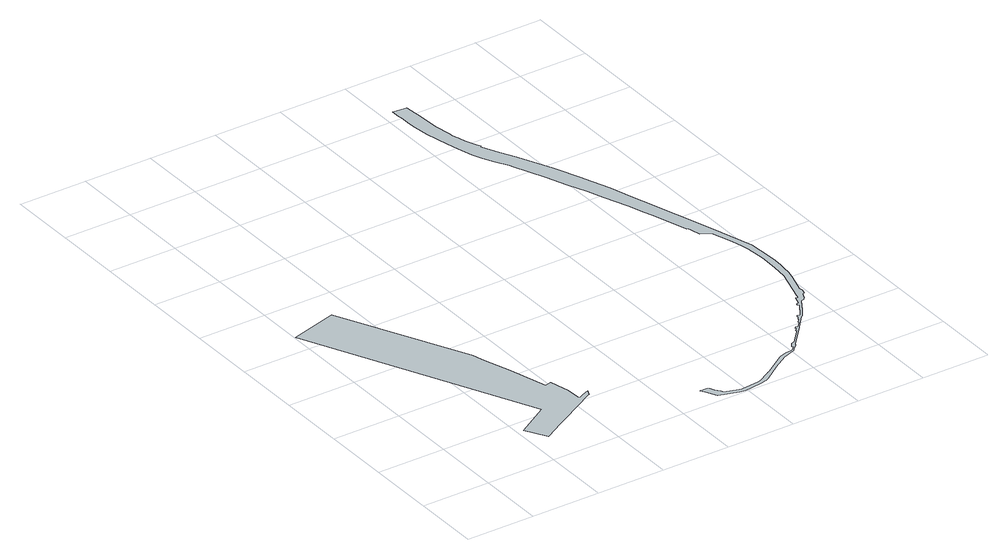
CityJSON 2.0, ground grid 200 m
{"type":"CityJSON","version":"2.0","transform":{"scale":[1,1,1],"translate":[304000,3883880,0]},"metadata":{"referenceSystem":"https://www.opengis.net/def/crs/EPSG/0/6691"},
"CityObjects":{
"object1":{"type":"GenericCityObject","attributes":{"function":"0301","validFromType":"1"},"geometry":[{"type":"MultiSurface","lod":"1","boundaries":[[[0,1,2,3,4,5,6,7,8,9,10,11,12,13,14,15,16,17,18,19,20,21,22,23,24,25,26]]]}]},
"object2":{"type":"GenericCityObject","attributes":{"function":"0202","validFromType":"1"},"geometry":[{"type":"MultiSurface","lod":"1","boundaries":[[[27,28,29,30,31,32,33,34,35,36,37,38,39,40,41,42,43,44,45,46,47,48,49,50,51,52,53,54,55,56,57,58,59,60,61,62,63,64,65,66,67,68,69,70,71,72,73,74,75,76,77,78,79,80,81,82,83,84,85,86,87,88,89,90,91,92,93,94,95,96,97,98,99,100,101,102,103,104,105,106,107,108,109,110,111,112,113,114,115,116,117,118,119,120,121,122,123,124,125,126,127,128,129,130,131,132,133,134,135,136,137,138,139,140,141,142,143,144,145,146,147,148,149,150,151,152,153,154,155,156,157,158,159,160,161,162,163,164,165,166,167,168,169,170,171,172,173,174,175,176,177,178,179,180,181,182]]]}]}
},
"vertices":[
[286,118,0],[312,133,0],[427,196,0],[427,197,0],[442,205,0],[456,212,0],[456,213,0],[457,212,0],[461,221,0],[460,222,0],[460,223,0],[461,222,0],[464,229,0],[445,220,0],[433,214,0],[428,216,0],[425,259,0],[411,317,0],[392,312,0],[359,423,0],[333,501,0],[324,538,0],[142,904,0],[4,865,0],[317,220,0],[220,160,0],[256,100,0],
[724,24,0],[778,6,0],[796,4,0],[814,7,0],[854,12,0],[864,15,0],[867,15,0],[876,20,0],[881,24,0],[934,61,0],[938,63,0],[970,84,0],[1007,97,0],[1010,100,0],[1018,108,0],[1027,117,0],[1028,120,0],[1083,183,0],[1085,185,0],[1116,221,0],[1121,225,0],[1138,249,0],[1149,267,0],[1161,287,0],[1166,288,0],[1170,289,0],[1171,290,0],[1173,292,0],[1175,294,0],[1183,312,0],[1190,315,0],[1194,331,0],[1192,341,0],[1207,391,0],[1214,420,0],[1218,449,0],[1219,465,0],[1220,489,0],[1219,522,0],[1213,584,0],[1175,714,0],[1109,921,0],[1092,975,0],[1078,1019,0],[1048,1097,0],[1047,1100,0],[1016,1179,0],[1014,1183,0],[970,1275,0],[968,1279,0],[946,1323,0],[922,1372,0],[924,1375,0],[919,1386,0],[906,1419,0],[900,1440,0],[895,1457,0],[893,1468,0],[885,1516,0],[882,1572,0],[881,1578,0],[876,1636,0],[857,1636,0],[836,1639,0],[836,1612,0],[837,1602,0],[838,1567,0],[840,1545,0],[846,1499,0],[860,1431,0],[869,1395,0],[883,1352,0],[894,1322,0],[910,1289,0],[930,1254,0],[933,1246,0],[973,1153,0],[997,1094,0],[1021,1038,0],[1038,990,0],[1065,919,0],[1080,875,0],[1089,850,0],[1123,743,0],[1126,743,0],[1130,729,0],[1136,703,0],[1162,689,0],[1180,634,0],[1190,597,0],[1195,573,0],[1201,516,0],[1199,459,0],[1195,413,0],[1167,316,0],[1168,316,0],[1164,305,0],[1158,306,0],[1150,281,0],[1143,281,0],[1141,276,0],[1146,272,0],[1119,231,0],[1113,234,0],[1109,229,0],[1110,226,0],[1105,219,0],[1108,217,0],[1105,214,0],[1103,213,0],[1097,206,0],[1097,203,0],[1084,188,0],[1077,189,0],[1073,185,0],[1073,180,0],[1068,175,0],[1070,173,0],[1032,130,0],[1022,127,0],[1014,116,0],[1018,113,0],[1009,103,0],[1006,101,0],[1001,99,0],[999,98,0],[987,98,0],[978,96,0],[971,94,0],[963,91,0],[959,89,0],[898,48,0],[892,45,0],[890,43,0],[886,41,0],[879,37,0],[862,26,0],[855,23,0],[846,21,0],[795,15,0],[792,15,0],[785,16,0],[745,29,0],[741,37,0],[736,45,0],[731,51,0],[729,55,0],[728,60,0],[726,64,0],[724,66,0],[721,67,0],[712,67,0],[709,67,0],[701,68,0],[699,68,0],[706,55,0]
]}
